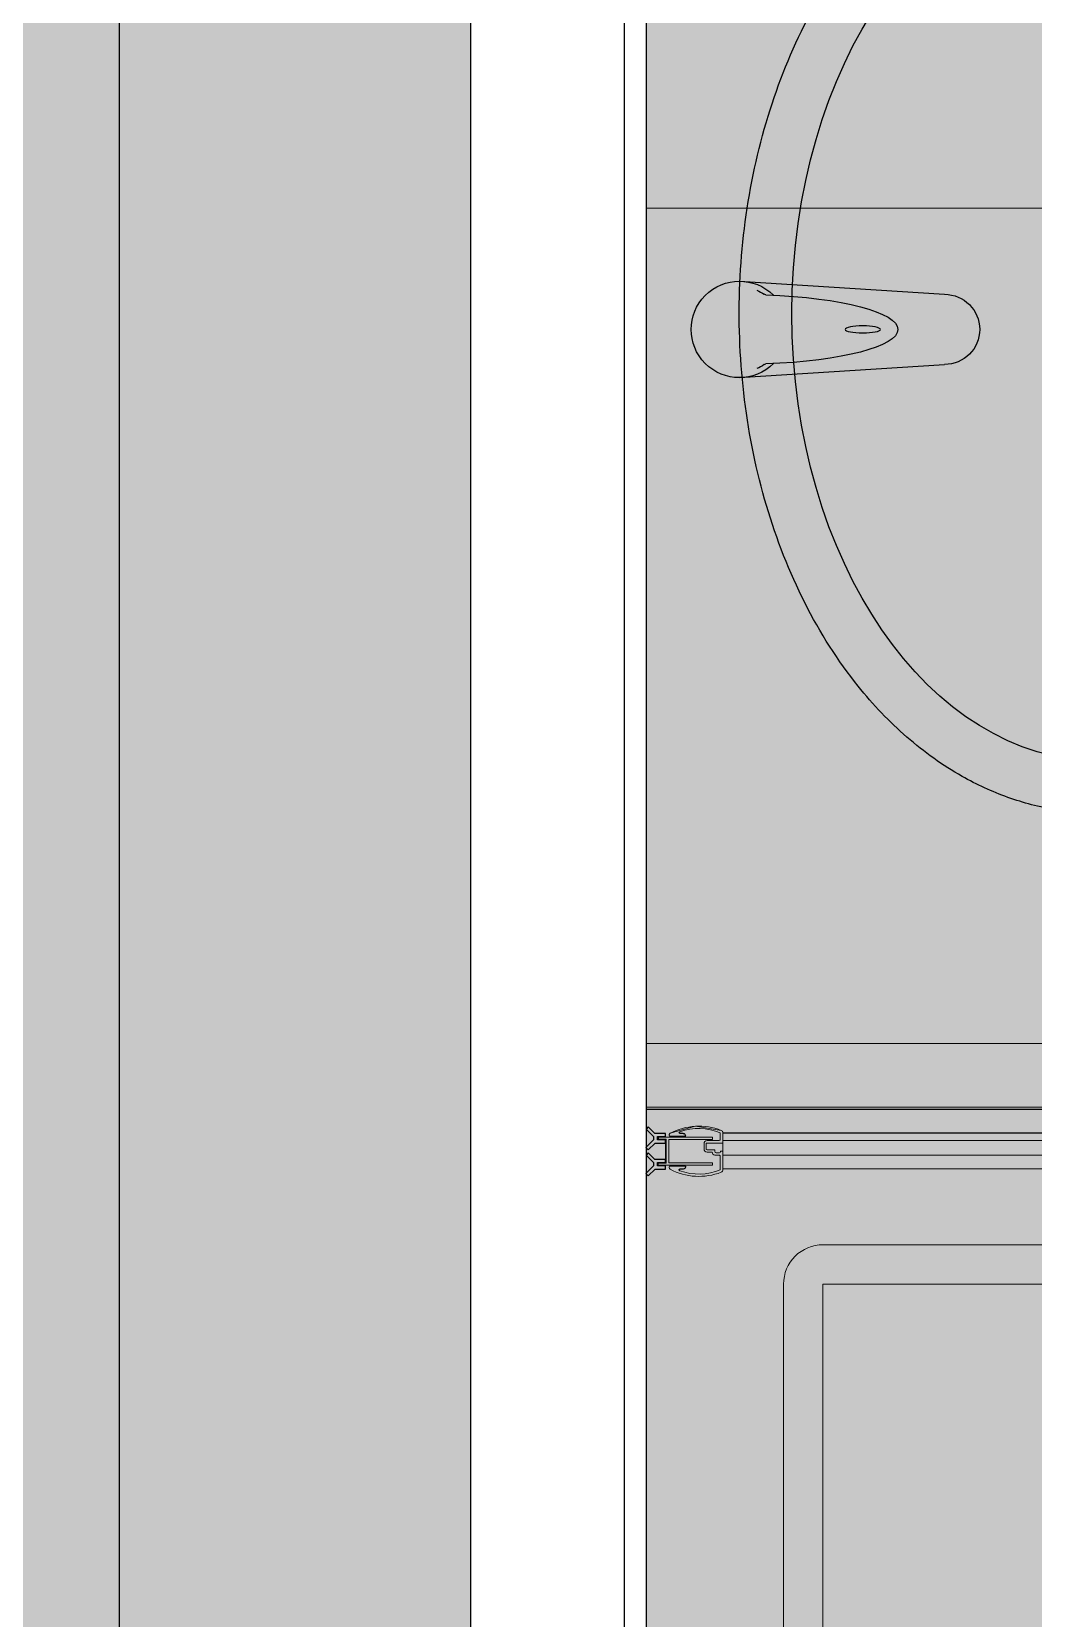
# Model space of a CAD drawing. Header units: millimetres. Extents: x 38613 to 88834, y 14193 to 29607.
# Drawn here: x 47963 to 48534, y 15818 to 16723 of the extents above; entities that cross this region are included whole.
import ezdxf

# ---------------------------------------------------------------- set-up
doc = ezdxf.new("R2010")
doc.units = ezdxf.units.MM
doc.layers.add('Floor', color=7, linetype='Continuous', lineweight=0, true_color=0xd6d6d6)
for name, color, linetype in [('gypsum panel', 3, 'Continuous'), ('hatch wall', 8, 'Continuous'), ('Sanitari', 144, 'Continuous'), ('wall', 5, 'Continuous')]:
    doc.layers.add(name, color=color, linetype=linetype)

# ---------------------------------------------------------------- blocks, each defined once
blk = doc.blocks.new('mixer4ws(plan)')
for p, q in [((0, 27.5), (116.8917906909264, 20)), ((0, -27.5), (116.8917906909264, -20))]:
    blk.add_line(p, q)
for centre, radius, start, end in [((0, 0), 27.5, 45.26509570862078, 314.7349042913792), ((0, 0), 24.5, 55.0340484638193, 65.91049388815965), ((15.18687301172031, 21.71655792537786), 2, 235.0340484630679, 267.8470974478014), ((116.8917906909264, 0), 20, 270, 90), ((0, 0), 24.5, 294.0895061118403, 304.9659515361807), ((15.18687301169484, -21.7165579253724), 2, 92.1529025528254, 124.9659515364113)]:
    blk.add_arc(centre, radius, start, end)
blk.add_ellipse((0, 0), major_axis=(90.30317867782287, 0), ratio=0.2214761461648493, start_param=4.880524547336707, end_param=7.685846067022384)
blk.add_ellipse((70.30317867782287, -9.094947017729282e-13), major_axis=(-10, 0), ratio=0.2)
blk = doc.blocks.new('sdw')
h = blk.add_hatch(color=254)
edge = h.paths.add_edge_path()
edge.add_line((0, -444.4604538541171), (342.7934241617986, -444.4604538541171))
edge.add_arc((-49.99999999987489, 9.095855698861849), 599.999999999975, 310.893548985616, 413.13010235415)
edge.add_line((310.0000000001601, 489.0958556988044), (310.0000000001601, 810.5403866096603))
edge.add_line((310.0000000001601, 810.5403866096603), (0, 810.5403866096603))
edge.add_line((0, 810.5403866096603), (0, -444.4604538541171))
blk.add_lwpolyline([(0, -444.4604538541171), (342.7934241617986, -444.4604538541171, 0.4782431379573647), (310.0000000001601, 489.0958556988044), (310.0000000001601, 810.5403866096603), (0, 810.5403866096603), (0, -444.4604538541171)], format="xyb")
blk.add_ellipse((258.1236750299577, 9.095855698862579), major_axis=(0.00122467668347467, 255.0000982590719), ratio=0.6862739210985079, start_param=3.141592653590862, end_param=9.424777960770449)
at = {"color": 30}
blk.add_open_spline([(258.1223062741337, -275.90424255986), (264.7030822429806, -275.9042741649901), (271.2837238622596, -275.4706528032548), (286.688663211884, -273.4390000752755), (295.4744631566573, -271.4799166403827), (312.6835044082254, -266.0633252225234), (321.1064543218818, -262.6067551361048), (337.4377836522181, -254.3167750059511), (345.3464735755697, -249.4840571419918), (360.5428080210695, -238.5768553458038), (367.8309368597111, -232.5026417757035), (381.7116494162474, -219.2462940953556), (388.3046057434985, -212.0641482440406), (407.4511323026381, -188.4386984024313), (418.7519193928456, -170.3672587377368), (435.9161147291306, -134.8437014095834), (442.4041027128696, -117.9173018527799), (452.8205399240833, -82.68546240887372), (456.7484856073279, -64.38023945043096), (461.9407870668219, -27.0789927112055), (463.2048217365518, -8.083686459402088), (463.0342596534174, 29.88506953493925), (461.5996739161201, 48.85766120586777), (456.070884650806, 86.06886034010677), (451.9770207293332, 104.3067700841348), (441.2373671062523, 139.3615478107822), (434.5920798166189, 156.1782455712673), (418.9123834746424, 187.7431943559204), (409.8779873909662, 202.492232738703), (389.6268711719895, 229.3064043475897), (378.4079917217605, 241.3730086398427), (357.860294579179, 258.9532457461464), (349.0338174226927, 265.3363998466521), (330.6178761308547, 276.3271155598923), (321.0275050597265, 280.9336129748845), (301.2927566212602, 288.1702168660122), (291.1485785715049, 290.7984115187428), (272.2626031648833, 293.6801609169343), (263.5607119394699, 294.2490470712655), (246.1819558998104, 293.8723558298661), (237.5061671319418, 292.9268726666342), (220.381337488885, 289.5608257491258), (211.9329828261398, 287.1409608411486), (195.4325002253754, 280.9171858744812), (187.3804163812893, 277.1140677407966), (171.7983393402537, 268.2420314261108), (164.2679889748106, 263.1736043569981), (149.8175272567896, 251.8959673805512), (142.8970038439147, 245.6869072554982), (123.7313694731565, 226.1297130280291), (112.3815393981058, 211.4313545378973), (92.46717804833315, 179.1399772829027), (83.9012805497041, 161.5448724851594), (69.79659667226952, 124.3004057759535), (64.2584923536051, 104.6507508952054), (56.38252623996232, 64.19747954787454), (54.04534393944778, 43.3948022100958), (52.6491707416717, 1.583115299057681), (53.59031224041246, -19.42451526800869), (58.7199065774912, -60.68878548959037), (62.90788825368509, -80.94421621743822), (74.39654748083558, -119.7782580934581), (81.69641452864744, -138.3565254321438), (99.19128951034509, -172.9681681934162), (109.3863817326492, -189.0028940823977), (129.4262743516592, -214.0085289243725), (138.6851203978295, -223.7358159962459), (158.4870012738975, -240.9934874574537), (169.0321520632133, -248.5235240341281), (188.5141958749155, -259.5304957072367), (197.2286539888009, -263.5457305602613), (215.1015645964071, -269.9565528554958), (224.2598639384378, -272.3509712817031), (241.6706921153236, -275.2258339655236), (249.8962914942531, -275.9042030531564), (258.1223062741337, -275.90424255986)], degree=3, knots=[0, 0, 0, 0, 0.09026539771349523, 0.09026539771349523, 0.2127414886783133, 0.2127414886783133, 0.3352175796431313, 0.3352175796431313, 0.4576936706079494, 0.4576936706079494, 0.5801697615727675, 0.5801697615727675, 0.7026458525375855, 0.7026458525375855, 0.9573566777619018, 0.9573566777619018, 1.164020774990034, 1.164020774990034, 1.370684872218165, 1.370684872218165, 1.577348969446297, 1.577348969446297, 1.784013066674429, 1.784013066674429, 1.99067716390256, 1.99067716390256, 2.197341261130692, 2.197341261130692, 2.404005358358824, 2.404005358358824, 2.610669455586955, 2.610669455586955, 2.752866286060256, 2.752866286060256, 2.895063116533557, 2.895063116533557, 3.037259947006857, 3.037259947006857, 3.156470105311757, 3.156470105311757, 3.275680263616657, 3.275680263616657, 3.394890421921557, 3.394890421921557, 3.514100580226458, 3.514100580226458, 3.633310738531358, 3.633310738531358, 3.752520896836258, 3.752520896836258, 3.980335035113517, 3.980335035113517, 4.208149173390776, 4.208149173390776, 4.435963311668035, 4.435963311668035, 4.663777449945295, 4.663777449945295, 4.891591588222554, 4.891591588222554, 5.119405726499814, 5.119405726499814, 5.347219864777073, 5.347219864777073, 5.575034003054332, 5.575034003054332, 5.744168869473015, 5.744168869473015, 5.913303735891697, 5.913303735891697, 6.041828340585977, 6.041828340585977, 6.170352945280257, 6.170352945280257, 6.283185307179586, 6.283185307179586, 6.283185307179586, 6.283185307179586], dxfattribs=at)
at = {"xscale": -1, "rotation": 180}
blk.add_blockref('mixer4ws(plan)', (53.22614445930958, 0.05972360330633819), dxfattribs=at)
blk = doc.blocks.new('Kolo STANDARD PLUS 80')
h = blk.add_hatch(color=254)
edge = h.paths.add_edge_path()
edge.add_line((0, 0), (0, 800))
edge.add_line((0, 800), (350.0000000000073, 800))
edge.add_arc((350.0000000000074, 350.0000000000001), 449.9999999999999, 0, 90, ccw=False)
edge.add_line((800.0000000000073, 350), (800.0000000000073, 0))
edge.add_line((800.0000000000073, 0), (0, 0))
at = {"color": 0, "lineweight": 0}
for p, q in [((710.0000000000073, 350), (710.0000000000218, 89.91924691923487)), ((730.0000000000146, 350), (730.0000000000218, 89.98748940505902)), ((768.6261542810898, 39.04716102940438), (768.6261542810971, 306.7493204086495)), ((775.6141453889431, 39.04716102940438), (775.6141453889431, 306.7493204086495)), ((783.006341372391, 39.04716102940438), (783.006341372391, 306.7493204086495)), ((787.0311135056108, 306.7493204086495), (787.0311135056108, 39.04716102940438)), ((710.0000000000218, 89.91924691923487), (89.99999999999272, 89.98976420234249)), ((709.9999919795519, 69.91924679077056), (89.9954505172791, 69.98976459042751)), ((768.2115083163226, 37.74941004808352), (774.6343845999218, 37.74941004808352)), ((787.0597749364388, 39.04716102940438), (768.3493617080385, 39.04716102940438)), ((770.4684015949097, 6.648477395210648), (770.4684015949097, 33.82239095773548)), ((770.4684015949097, 33.82239095773548), (771.6471786672555, 33.82239095773548)), ((771.6471786672555, 33.82239095773548), (771.6471786672555, 11.67379017731582)), ((775.6141453889431, 37.09623618873593), (775.6141453889431, 34.99156486416177)), ((776.791943608514, 35.7625390788744), (776.791943608514, 37.42036919166276)), ((777.1745051640537, 33.64892970884102), (777.1745051640537, 31.08972986649314)), ((777.6651977222136, 37.94622516950767), (777.3177995863589, 37.94622516950767)), ((778.4030312211326, 34.97375511210703), (777.5807275752813, 34.97375511210703)), ((777.6651977222136, 37.94622516950767), (777.6651977222136, 39.04716102940438)), ((778.4030312211326, 34.97375511210703), (778.4030312211326, 31.04749912285479)), ((781.7775664887376, 39.04716102940438), (781.7775664887376, 31.04749912285479)), ((783.006341372391, 31.08972986649314), (783.006341372391, 36.96062608131615)), ((783.4969902892772, 11.67379017731582), (783.4969902892772, 33.76035005919402)), ((783.4969902892772, 33.76035005919402), (784.7378082601645, 33.76035005919402)), ((786.9743810190776, 37.74941004808352), (783.7951253391511, 37.74941004808352)), ((784.7378082601645, 33.76035005919402), (784.7378082601645, 6.338272902488825)), ((787.0311135056108, 39.04716102940438), (787.7613237154656, 38.87497218168573)), ((787.7613237154656, 38.87497218168573), (788.2169771522313, 38.31443704970297)), ((788.2169771522313, 38.31443704970297), (790.2950100566304, 25.12090366223129)), ((778.7520730975884, 29.51216193295841), (781.4287734388563, 29.51216193295841)), ((778.9288871989775, 30.52164314502443), (781.2517105108927, 30.52164314502443)), ((790.2950100566304, 25.12090366223129), (786.7313280562594, 12.24892966450716)), ((769.9425456170648, 11.94006742829515), (769.9425456170648, 20.03098049014807)), ((784.7378082601645, 20.03098049014807), (784.7378082601645, 6.338272902488825)), ((785.2636642380094, 20.03098049014807), (784.7378082601645, 20.03098049014807)), ((785.2636642380094, 20.03098049014807), (785.2636642380094, 11.91388747972087)), ((785.2636642380094, 11.91388747972087), (785.2636642380094, 20.03098049014807)), ((768.4438591699, 9.849418492682162), (770.4684015949097, 9.849418492682162)), ((783.6831129849088, 10.30889040933107), (771.585137768714, 10.30889040933107)), ((771.585137768714, 10.30889040933107), (771.585137768714, 6.15215020684991)), ((771.585137768714, 9.849418492682162), (773.4121499139947, 9.849418492682162)), ((771.6471786672555, 11.67379017731582), (783.4969902892772, 11.67379017731582)), ((773.4121499139947, 9.849418492682162), (773.4121499139947, 4.532475766536663)), ((781.6366011332284, 9.849418492682162), (773.4121499139947, 9.849418492682162)), ((781.6366011332284, 9.849418492682162), (783.6831129849088, 9.849418492682162)), ((781.6366011332284, 4.619638762058457), (781.6366011332284, 9.849418492682162)), ((783.3798610434387, 9.849418492682162), (783.3798610434387, 5.839920699203503)), ((783.6831129849088, 9.849418492682162), (783.3798610434387, 9.849418492682162)), ((783.6831129849088, 6.338272902488825), (783.6831129849088, 10.30889040933107)), ((783.6831129849088, 6.338272902488825), (783.6831129849088, 9.849418492682162)), ((785.0359579581418, 9.849418492682162), (786.6048918773304, 9.849418492682162)), ((785.0359579581418, 5.839920699203503), (785.0359579581418, 9.849418492682162)), ((786.0491825399076, 11.85499455023091), (785.2636642380094, 11.91388747972087)), ((786.7313280562594, 12.24892966450716), (786.0491825399076, 11.85499455023091)), ((786.6048918773304, 9.849418492682162), (786.6048918773304, 4.532475766536663)), ((770.187119080103, 3.74800880694238), (766.3519472776461, -0.08716299550724216)), ((771.8432159948061, 3.74800880694238), (770.187119080103, 3.74800880694238)), ((770.4684015949097, 6.15215020684991), (770.4684015949097, 6.648477395210648)), ((771.585137768714, 6.15215020684991), (770.4684015949097, 6.15215020684991)), ((775.5912248017557, 0), (771.8432159948061, 3.74800880694238)), ((773.4121499139947, 4.532475766536663), (776.8115067389008, 1.04595594611601)), ((776.8115067389008, 1.04595594611601), (775.5912248017557, 0)), ((778.2372443083223, 1.133118941637804), (781.6366011332284, 4.619638762058457)), ((779.5446892409818, -0.08716299550724216), (778.2372443083223, 1.133118941637804)), ((783.3798610434387, 3.74800880694238), (779.5446892409818, -0.08716299550724216)), ((783.3798610434387, 5.839920699203503), (785.0359579581418, 5.839920699203503)), ((785.0359579581418, 3.74800880694238), (783.3798610434387, 3.74800880694238)), ((784.7378082601645, 6.338272902488825), (783.6831129849088, 6.338272902488825)), ((784.7378082601645, 6.338272902488825), (783.6831129849088, 6.338272902488825)), ((788.7839667650842, 0), (785.0359579581418, 3.74800880694238)), ((786.6048918773304, 4.532475766536663), (790.0042487022365, 1.04595594611601)), ((790.0042487022365, 1.04595594611601), (788.7839667650842, 0))]:
    blk.add_line(p, q, dxfattribs=at)
at = {"color": 0}
for p, q in [((787.0311135056108, 39.04716102940438), (787.0311135056108, 306.7493204086495)), ((768.5511587231886, 18.97429033546359), (768.5511587231886, 17.26732931636798)), ((769.9425456170648, 20.03098049014807), (769.5672069488428, 20.03098049014807)), ((785.2636642380094, 20.03098049014807), (785.6186823865573, 20.03098049014807)), ((786.6347306122116, 18.97429033546359), (786.6347306122116, 17.26732931636798)), ((768.4438591699, 4.619638762058457), (768.4438591699, 9.849418492682162)), ((768.4438591699, 9.849418492682162), (770.187119080103, 9.849418492682162)), ((770.187119080103, 9.849418492682162), (770.187119080103, 5.839920699203503)), ((771.8432159948061, 5.839920699203503), (771.8432159948061, 9.849418492682162)), ((771.8432159948061, 9.849418492682162), (773.4121499139947, 9.849418492682162)), ((773.4121499139947, 9.849418492682162), (773.4121499139947, 4.532475766536663)), ((781.6366011332284, 4.619638762058457), (781.6366011332284, 9.849418492682162)), ((781.6366011332284, 9.849418492682162), (783.3798610434387, 9.849418492682162)), ((783.3798610434387, 9.849418492682162), (783.3798610434387, 5.839920699203503)), ((785.0359579581418, 5.839920699203503), (785.0359579581418, 9.849418492682162)), ((785.0359579581418, 9.849418492682162), (786.6048918773304, 9.849418492682162)), ((786.6048918773304, 9.849418492682162), (786.6048918773304, 4.532475766536663)), ((765.0445023449865, 1.133118941637804), (768.4438591699, 4.619638762058457)), ((765.8289693045808, 0.4358149775507627), (765.0445023449865, 1.133118941637804)), ((766.3519472776461, -0.08716299550724216), (765.8289693045808, 0.4358149775507627)), ((765.8289693045808, 0.4358149775507627), (765.8289693045808, 0.4358149775507627)), ((770.187119080103, 3.74800880694238), (766.3519472776461, -0.08716299550724216)), ((770.187119080103, 5.839920699203503), (771.8432159948061, 5.839920699203503)), ((771.8432159948061, 3.74800880694238), (770.187119080103, 3.74800880694238)), ((775.5912248017557, 0), (771.8432159948061, 3.74800880694238)), ((773.4121499139947, 4.532475766536663), (776.8115067389008, 1.04595594611601)), ((776.8115067389008, 1.04595594611601), (775.5912248017557, 0)), ((778.2372443083223, 1.133118941637804), (781.6366011332284, 4.619638762058457)), ((779.0217112679165, 0.4358149775507627), (778.2372443083223, 1.133118941637804)), ((779.5446892409818, -0.08716299550724216), (779.0217112679165, 0.4358149775507627)), ((779.0217112679165, 0.4358149775507627), (779.0217112679165, 0.4358149775507627)), ((783.3798610434387, 3.74800880694238), (779.5446892409818, -0.08716299550724216)), ((783.3798610434387, 5.839920699203503), (785.0359579581418, 5.839920699203503)), ((785.0359579581418, 3.74800880694238), (783.3798610434387, 3.74800880694238)), ((788.7839667650915, 0), (785.0359579581418, 3.74800880694238)), ((786.6048918773304, 4.532475766536663), (790.0042487022365, 1.04595594611601)), ((790.0042487022365, 1.04595594611601), (788.7839667650915, 0))]:
    blk.add_line(p, q, dxfattribs=at)
at = {"color": 0, "lineweight": 0}
blk.add_lwpolyline([(0, 0), (0, 800), (350.0000000000073, 800, -0.4142135623730952), (800.0000000000073, 350), (800.0000000000073, 0), (0, 0)], format="xyb", dxfattribs=at)
blk.add_arc((710.0000000000218, 89.98976420234249), 20.00000012936653, 270.0000000558621, 0.0065170568603759, dxfattribs=at)
for centre, major_axis, ratio, start_param, end_param in [((796.3661548098025, 26.91726986333379), (22.32205145941021, 22.32205145941021), 0.9999999999998548, 1.986818305529306, 2.839440965451244), ((793.9150945176734, 26.85605684418988), (19.76721977080699, 19.76721977080699), 0.9999999999997785, 1.955917326896846, 2.70630855165933), ((767.9901655590365, 37.91582189165638), (-0.8027475467042402, 0.8027475467042403), 0.9999999999904993, -0.8684956797070245, 0.4266274931252041), ((774.907710937121, 37.0979920324462), (0.499526134306907, 0.4995261343069069), 0.9999999999920705, 5.495301647650325, 7.465860086404264), ((777.3320801807058, 35.41007055355294), (1.250289358668313, 1.250289358668313), 0.9999999999978391, 2.595149829820574, 3.837755172782204), ((777.3177995863589, 37.42036919166276), (0.3718363278628765, 0.3718363278628762), 0.999999999993245, 0.7853981634008257, 2.356194490188967), ((777.5807275752813, 35.7625390788744), (-0.5577544917943146, 0.5577544917943147), 0.9999999999932452, 0.7853981634008256, 2.356194490188967), ((783.7951253391511, 36.96062608131615), (-0.5577544917905469, 0.5577544917905471), 0.9999999999975308, -0.7853981633986828, 0.7853981633986828), ((758.7780141467229, 26.91726986333379), (-22.32205145941399, 22.322051459414), 0.9999999999998559, 3.44374434172845, 4.296367001650196), ((761.2290744388592, 26.85605684418988), (-19.76721977080699, 19.767219770807), 0.999999999999778, 3.576876755520257, 4.32726798028274), ((787.1540033974961, 37.91582189165638), (0.8027475467042403, 0.8027475467042403), 0.9999999999904988, 5.856557814054382, 7.15168098688661), ((778.7520730975884, 31.08972986649314), (-1.115508983584991, 1.115508983584991), 0.9999999999997673, 0.7853981633975646, 2.356194490192228), ((778.9288871989775, 31.04749912285479), (0.3718363278603647, 0.3718363278603647), 0.999999999979082, 2.356194490181886, 3.9269908169977), ((781.2517105108927, 31.04749912285479), (-0.3718363278603646, 0.3718363278603647), 0.9999999999790822, 2.356194490181886, 3.926990816997701), ((781.4287734388563, 31.08972986649314), (1.115508983588629, 1.115508983588629), 0.9999999999932452, 3.926990816990619, 5.49778714377876), ((769.3923064456467, 13.15741516719572), (-0.944642435835987, 0.944642435835987), 0.9999999999980502, 1.533217689334926, 2.780709003898243), ((785.751862510886, 13.15741516719572), (0.9446424358352127, 0.9446424358352126), 0.9999999999985648, 3.552887436407469, 4.749967617844679)]:
    blk.add_ellipse(centre, major_axis=major_axis, ratio=ratio, start_param=start_param, end_param=end_param, dxfattribs=at)
at = {"color": 0}
for centre, major_axis, ratio, start_param, end_param in [((768.124418468411, 17.26732931636798), (-0.3017509279556616, 0.3017509279556617), 0.9999999999845458, 0.7853981634051754, 3.926990816994969), ((769.5672069488428, 19.01415068893402), (0.7190072477530787, 0.7190072477530786), 0.9999999999924791, 0.7853981634012086, 2.39540515190542), ((785.6186823865573, 19.01415068893402), (0.7190072477513768, 0.7190072477513767), 0.999999999997602, 5.458576482064118, 7.068583470578234), ((787.0614708669891, 17.26732931636798), (-0.3017509279617747, 0.3017509279617747), 0.9999999999610785, 0.7853981634169092, 3.926990817006702)]:
    blk.add_ellipse(centre, major_axis=major_axis, ratio=ratio, start_param=start_param, end_param=end_param, dxfattribs=at)

msp = doc.modelspace()

# ---------------------------------------------------------------- hatches: boundary and pattern name
at = {"layer": 'Floor'}
h = msp.add_hatch(dxfattribs=at)
h.set_pattern_fill('NET', color=256, scale=150, style=0)
h.set_pattern_definition([(0, (-205114.2821846395, 243792.8416468544), (0, 476.25), []), (90, (-205114.2821846395, 243792.8416468544), (-476.25, 2.916190190469635e-14), [])])
edge = h.paths.add_edge_path()
edge.add_line((48313.32999292265, 17363.3230668672), (50313.32999292262, 17363.32306686717))
edge.add_arc((50313.32999292262, 16863.32306686717), 500, 0, 90, ccw=False)
edge.add_line((50813.32999292262, 16863.32306686717), (50813.32999292262, 16733.32306686717))
edge.add_line((50813.32999292262, 16733.32306686717), (50813.32999292262, 16023.32306686717))
edge.add_line((50813.32999292262, 16023.32306686717), (50813.32999292262, 15213.3230668672))
edge.add_line((50813.32999292262, 15213.3230668672), (48313.32999292265, 15213.3230668672))
edge.add_line((48313.32999292265, 15213.3230668672), (48313.32999292262, 17363.3230668672))
at = {"layer": 'hatch wall', "true_color": 0x4a4a4a}
for points in [[(46813.32999292262, 14913.32306686721), (48013.32999292262, 14913.3230668672), (48013.32999292269, 24389.64983081612), (47813.32999292272, 24389.64983081612), (47813.32999292271, 23213.3230668672), (47213.32999292271, 23213.32306686721), (47213.32999292271, 23013.32306686724), (47813.32999292271, 23013.32306686723), (47813.32999292262, 15113.32306686721), (46813.32999292262, 15113.32306686721)], [(49213.32999292262, 14913.3230668672), (48013.32999292262, 14913.3230668672), (48013.32999292265, 24389.64983081612), (48213.32999292262, 24389.64983081612), (48213.32999292262, 23213.3230668672), (48813.32999292262, 23213.3230668672), (48813.32999292262, 23013.32306686723), (48213.32999292262, 23013.32306686723), (48213.32999292262, 15113.3230668672), (49213.32999292262, 15113.3230668672)]]:
    msp.add_hatch(color=251, dxfattribs=at).paths.add_polyline_path(points)

# ---------------------------------------------------------------- linework, layer by layer
at = {"layer": 'Floor'}
msp.add_lwpolyline([(48313.32999292265, 17363.3230668672), (50313.32999292262, 17363.32306686717, -0.4142135623730869), (50813.32999292262, 16863.32306686717), (50813.32999292262, 16733.32306686717), (50813.32999292262, 16023.32306686717), (50813.32999292262, 15213.3230668672), (48313.32999292265, 15213.3230668672), (48313.32999292262, 17363.3230668672)], format="xyb", dxfattribs=at)
at = {"layer": 'gypsum panel', "color": 4}
msp.add_line((48300.82999292262, 17375.8230668672), (48300.82999292262, 15200.8230668672), dxfattribs=at)
at = {"layer": 'gypsum panel'}
msp.add_line((48313.32999292262, 17363.3230668672), (48313.32999292262, 15213.3230668672), dxfattribs=at)
at = {"layer": 'wall'}
for points in [[(46813.32999292262, 14913.32306686721), (46813.32999292262, 14913.32306686721), (46813.32999292262, 14913.32306686721), (46813.32999292262, 14913.32306686721), (46813.32999292262, 14913.32306686721), (48013.32999292262, 14913.3230668672), (48013.32999292269, 24389.64983081612), (48013.32999292269, 24389.64983081612), (47813.32999292272, 24389.64983081612), (47813.32999292272, 24389.64983081612), (47813.32999292272, 24389.64983081612), (47813.32999292272, 24389.64983081612), (47813.32999292271, 23213.3230668672), (47213.32999292271, 23213.32306686721), (47213.32999292271, 23013.32306686724), (47813.32999292271, 23013.32306686723), (47813.32999292262, 15113.32306686721), (46813.32999292262, 15113.32306686721), (46813.32999292262, 14913.32306686721)], [(49213.32999292262, 14913.3230668672), (49213.32999292262, 14913.3230668672), (49213.32999292262, 14913.3230668672), (49213.32999292262, 14913.3230668672), (49213.32999292262, 14913.3230668672), (48013.32999292262, 14913.3230668672), (48013.32999292265, 24389.64983081612), (48013.32999292265, 24389.64983081612), (48213.32999292262, 24389.64983081612), (48213.32999292262, 24389.64983081612), (48213.32999292262, 24389.64983081612), (48213.32999292262, 24389.64983081612), (48213.32999292262, 23213.3230668672), (48813.32999292262, 23213.3230668672), (48813.32999292262, 23013.32306686723), (48213.32999292262, 23013.32306686723), (48213.32999292262, 15113.3230668672), (49213.32999292262, 15113.3230668672), (49213.32999292262, 14913.3230668672)]]:
    msp.add_lwpolyline(points, dxfattribs=at)

# ---------------------------------------------------------------- block references
at = {"layer": 'Sanitari'}
msp.add_blockref('sdw', (48313.32999292262, 16552.78268025754), dxfattribs=at)
at = {"layer": 'Sanitari', "xscale": -1.119999999995343, "yscale": 1.119999999995343, "rotation": 270}
msp.add_blockref('Kolo STANDARD PLUS 80', (48313.32999292265, 15213.32306686722), dxfattribs=at)

doc.saveas('drawing.dxf')
